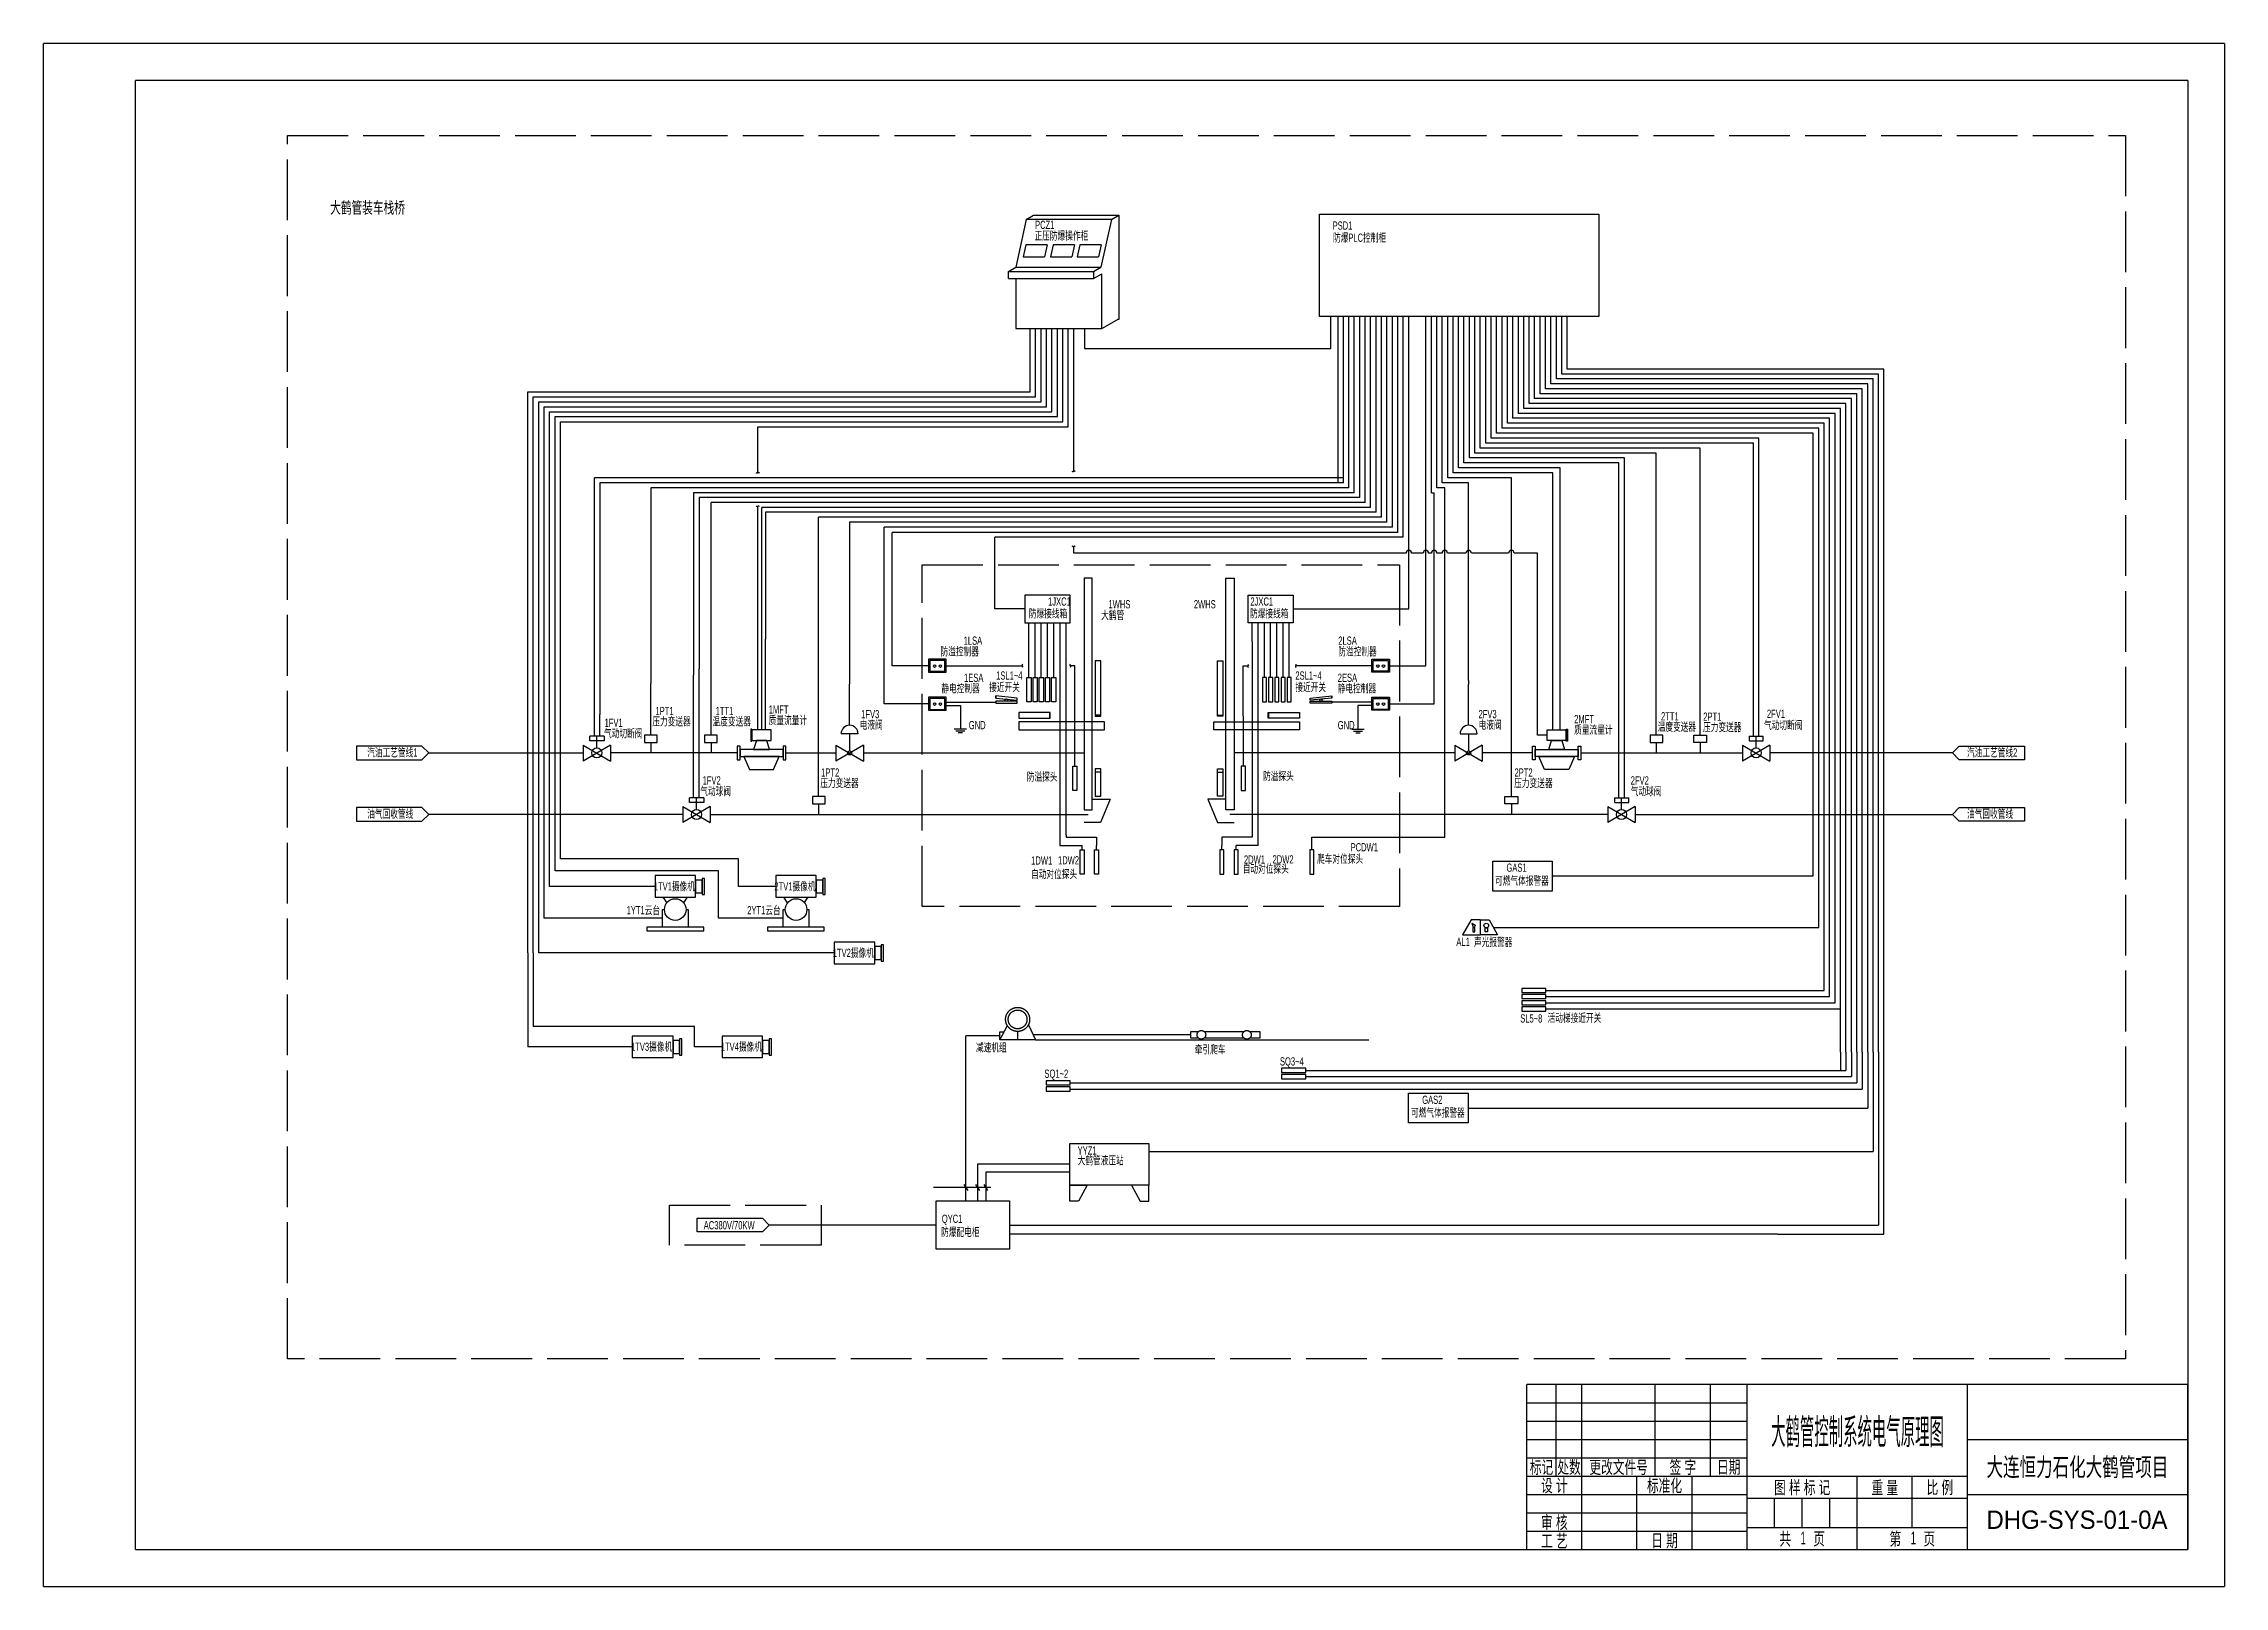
# Model space of a CAD drawing. Header units: millimetres. Extents: x -500 to 11380, y -200 to 8200.
import ezdxf
from ezdxf.enums import TextEntityAlignment as Align

# ---------------------------------------------------------------- set-up
doc = ezdxf.new("R2010")
doc.units = ezdxf.units.MM
doc.header["$LTSCALE"] = 200
doc.linetypes.add('CENTER', pattern=[50.8, 31.75, -6.35, 6.35, -6.35])
doc.linetypes.add('DASHED', pattern=[0.2067, 0.1654, -0.0413])
for name, color, linetype in [('1轮廓实线层', 7, 'Continuous'), ('2', 1, 'CENTER'), ('2细线层', 4, 'Continuous'), ('4虚线层', 6, 'DASHED'), ('6文字层', 3, 'Continuous'), ('图框层', 7, 'Continuous')]:
    doc.layers.add(name, color=color, linetype=linetype)
doc.styles.add('PC_TEXTSTYLE', font='SIMYOU.TTF', dxfattribs={"width": 0.8})

msp = doc.modelspace()

# ---------------------------------------------------------------- linework, layer by layer
for p, q in [((4853, 7243), (4893, 7266)), ((4893, 7266), (5357, 7266)), ((5317, 7243), (5357, 7266)), ((5357, 7266), (5357, 6698)), ((4853, 7243), (4796, 6983)), ((5317, 7243), (4853, 7243)), ((5317, 7243), (5260, 6983)), ((4851, 7105), (4836, 7040)), ((4836, 7040), (4952, 7040)), ((4967, 7105), (4851, 7105)), ((4967, 7105), (4952, 7040)), ((4999, 7105), (4985, 7040)), ((4985, 7040), (5101, 7040)), ((5115, 7105), (4999, 7105)), ((5115, 7105), (5101, 7040)), ((5145, 7105), (5131, 7040)), ((5131, 7040), (5247, 7040)), ((5261, 7105), (5145, 7105)), ((5261, 7105), (5247, 7040)), ((4756, 6959), (4796, 6983)), ((4756, 6959), (5220, 6959)), ((4756, 6921), (4756, 6959)), ((4756, 6921), (5220, 6921)), ((4796, 6983), (5260, 6983)), ((4796, 6921), (4796, 6649)), ((5220, 6959), (5260, 6983)), ((5220, 6959), (5220, 6921)), ((5220, 6921), (5265, 6947)), ((5265, 6649), (5265, 6947)), ((5265, 6649), (5357, 6702)), ((5357, 6698), (5350, 6698)), ((6513, 6540), (6513, 6715)), ((6552, 5809), (6552, 6715)), ((6581, 5809), (6581, 6715)), ((6611, 5782), (6611, 6715)), ((6640, 5755), (6640, 6715)), ((6670, 5729), (6670, 6715)), ((6700, 5702), (6700, 6715)), ((6729, 5675), (6729, 6715)), ((6759, 5648), (6759, 6715)), ((6789, 5621), (6789, 6715)), ((6818, 5594), (6818, 6715)), ((6848, 5567), (6848, 6715)), ((6877, 5539), (6877, 6715)), ((6907, 5512), (6907, 6715)), ((6937, 5485), (6937, 6715)), ((7030, 5729), (7030, 6715)), ((7060, 5755), (7060, 6715)), ((7089, 5782), (7089, 6715)), ((7119, 5809), (7119, 6715)), ((7149, 5836), (7149, 6715)), ((7178, 5863), (7178, 6715)), ((7208, 5890), (7208, 6715)), ((7237, 5917), (7237, 6715)), ((7267, 5944), (7267, 6715)), ((7297, 5970), (7297, 6715)), ((7326, 5998), (7326, 6715)), ((7356, 6025), (7356, 6715)), ((7386, 6052), (7386, 6715)), ((7415, 6079), (7415, 6715)), ((7445, 6106), (7445, 6715)), ((7474, 6133), (7474, 6715)), ((7504, 6160), (7504, 6715)), ((7534, 6186), (7534, 6715)), ((7563, 6214), (7563, 6715)), ((7593, 6240), (7593, 6715)), ((7622, 6267), (7622, 6715)), ((7652, 6294), (7652, 6715)), ((7682, 6321), (7682, 6715)), ((7711, 6348), (7711, 6715)), ((7741, 6375), (7741, 6715)), ((7771, 6401), (7771, 6715)), ((7800, 6428), (7800, 6715)), ((4796, 6649), (5265, 6649)), ((4875, 6304), (4875, 6649)), ((4904, 6277), (4904, 6649)), ((4934, 6250), (4934, 6649)), ((4963, 6223), (4963, 6649)), ((4993, 6196), (4993, 6649)), ((5023, 6169), (5023, 6649)), ((5052, 6141), (5052, 6649)), ((5082, 6114), (5082, 6649)), ((5112, 5871), (5112, 6649)), ((5171, 6649), (5171, 6540)), ((5171, 6540), (6513, 6540)), ((9525, 6428), (7800, 6428)), ((9525, 1717), (9525, 6428)), ((2137, 6141), (2137, 6304)), ((2137, 6304), (2315, 6304)), ((2315, 6304), (4875, 6304)), ((9407, 6321), (7682, 6321)), ((9437, 6348), (7711, 6348)), ((9466, 6375), (7741, 6375)), ((9496, 6401), (7771, 6401)), ((9407, 2709), (9407, 6321)), ((9437, 2709), (9437, 6348)), ((9466, 2709), (9466, 6375)), ((9496, 2709), (9496, 6401)), ((2167, 6141), (2167, 6277)), ((2167, 6277), (2315, 6277)), ((2197, 6141), (2197, 6250)), ((2197, 6250), (2315, 6250)), ((2226, 6141), (2226, 6223)), ((2226, 6223), (2315, 6223)), ((2256, 6141), (2256, 6196)), ((2256, 6196), (2315, 6196)), ((2315, 6277), (4904, 6277)), ((2315, 6250), (4934, 6250)), ((2315, 6223), (4963, 6223)), ((2315, 6196), (4993, 6196)), ((9259, 6186), (7534, 6186)), ((9288, 6214), (7563, 6214)), ((9318, 6240), (7593, 6240)), ((9348, 6267), (7622, 6267)), ((9377, 6294), (7652, 6294)), ((9259, 2977), (9259, 6186)), ((9288, 2709), (9288, 6214)), ((9318, 2709), (9318, 6240)), ((9348, 2709), (9348, 6267)), ((9377, 2709), (9377, 6294)), ((2137, 3249), (2137, 6141)), ((2167, 3249), (2167, 6141)), ((2197, 3249), (2197, 6141)), ((2226, 3438), (2226, 6141)), ((2256, 3611), (2256, 6141)), ((2286, 6141), (2286, 6169)), ((2286, 6169), (2315, 6169)), ((2286, 3696), (2286, 6141)), ((2315, 6169), (5023, 6169)), ((2315, 6141), (5052, 6141)), ((2315, 3762), (2315, 6141)), ((3391, 6114), (5082, 6114)), ((3391, 5863), (3391, 6114)), ((9140, 6079), (7415, 6079)), ((9170, 6106), (7445, 6106)), ((9200, 6133), (7474, 6133)), ((9229, 6160), (7504, 6160)), ((9140, 3668), (9140, 6079)), ((9170, 3388), (9170, 6106)), ((9200, 3045), (9200, 6133)), ((9229, 3011), (9229, 6160)), ((8112, 5944), (7267, 5944)), ((8285, 5970), (7297, 5970)), ((8524, 5998), (7326, 5998)), ((8814, 6025), (7356, 6025)), ((8843, 6052), (7386, 6052)), ((8112, 4597), (8112, 5944)), ((8285, 4435), (8285, 5970)), ((8524, 4435), (8524, 5998)), ((8814, 4570), (8814, 6025)), ((8843, 4515), (8843, 6052)), ((2501, 4515), (2501, 5836)), ((6581, 5836), (2501, 5836)), ((7496, 5836), (7149, 5836)), ((7721, 5863), (7178, 5863)), ((7761, 5890), (7208, 5890)), ((8082, 5917), (7237, 5917)), ((7496, 4705), (7496, 5836)), ((7721, 4678), (7721, 5863)), ((7761, 4651), (7761, 5890)), ((8082, 4624), (8082, 5917)), ((2530, 5809), (2530, 4548)), ((2945, 5809), (2530, 5809)), ((2808, 5782), (2808, 4716)), ((2915, 5782), (2808, 5782)), ((6611, 5782), (2915, 5782)), ((6581, 5809), (2945, 5809)), ((3041, 5755), (3041, 4761)), ((6640, 5755), (3041, 5755)), ((3071, 5729), (3071, 4795)), ((6670, 5729), (3071, 5729)), ((7030, 4812), (7030, 5729)), ((7060, 5755), (7075, 5755)), ((7075, 4786), (7075, 5755)), ((7133, 5782), (7089, 5782)), ((7263, 5809), (7119, 5809)), ((7133, 4759), (7133, 5782)), ((7263, 4732), (7263, 5809)), ((6700, 5702), (3136, 5702)), ((3136, 4435), (3136, 5702)), ((3391, 4464), (3391, 5680)), ((3412, 4464), (3412, 5675)), ((6729, 5675), (3412, 5675)), ((3433, 5648), (3433, 4958)), ((6759, 5648), (3433, 5648)), ((3722, 4382), (3722, 5621)), ((6789, 5621), (3722, 5621)), ((3891, 5594), (3891, 4713)), ((6818, 5594), (3891, 5594)), ((4079, 4851), (4079, 5567)), ((6848, 5567), (4079, 5567)), ((4123, 4914), (4123, 5539)), ((6877, 5539), (4123, 5539)), ((6907, 5512), (4682, 5512)), ((4682, 5122), (4682, 5512)), ((6937, 5122), (6937, 5485)), ((5112, 5426), (5112, 5462)), ((6922, 5426), (5112, 5426)), ((7015, 5426), (6952, 5426)), ((7060, 5426), (7045, 5426)), ((7118, 5426), (7090, 5426)), ((7248, 5426), (7148, 5426)), ((7481, 5426), (7278, 5426)), ((7544, 5426), (7511, 5426)), ((7638, 5426), (7544, 5426)), ((7638, 4435), (7638, 5426)), ((4846, 5122), (4682, 5122)), ((6307, 5122), (6937, 5122)), ((4868, 4749), (4868, 5047)), ((4902, 4749), (4902, 5047)), ((4935, 4749), (4935, 5047)), ((4969, 4749), (4969, 5047)), ((5003, 4749), (5003, 5047)), ((5036, 5047), (5036, 3834)), ((5070, 3891), (5070, 5047)), ((6083, 4944), (6083, 5047)), ((6117, 3834), (6117, 5047)), ((6151, 4749), (6151, 5047)), ((6184, 4749), (6184, 5047)), ((6218, 4749), (6218, 5047)), ((6252, 4749), (6252, 5047)), ((6286, 4749), (6286, 5047)), ((3433, 4464), (3433, 4958)), ((4123, 4812), (4123, 4914)), ((6083, 4944), (6083, 3880)), ((3041, 4094), (3041, 4761)), ((3071, 4094), (3071, 4795)), ((4079, 4605), (4079, 4851)), ((4321, 4812), (4123, 4812)), ((4417, 4812), (4832, 4812)), ((5118, 4812), (5092, 4812)), ((5118, 4266), (5118, 4812)), ((6035, 4812), (6061, 4812)), ((6036, 4266), (6035, 4812)), ((6736, 4812), (6322, 4812)), ((6832, 4812), (7030, 4812)), ((7075, 4605), (7075, 4786)), ((7133, 3880), (7133, 4759)), ((2808, 4435), (2808, 4716)), ((3891, 4488), (3891, 4713)), ((4687, 4637), (4687, 4649)), ((6517, 4637), (6517, 4649)), ((7263, 4732), (7263, 4713)), ((7263, 4488), (7263, 4713)), ((7496, 4382), (7496, 4705)), ((7721, 4464), (7721, 4678)), ((7761, 4464), (7761, 4651)), ((2501, 4429), (2501, 4515)), ((2530, 4429), (2530, 4548)), ((4321, 4605), (4079, 4605)), ((4417, 4614), (4687, 4614)), ((4417, 4596), (4494, 4596)), ((4494, 4596), (4494, 4467)), ((6736, 4614), (6517, 4614)), ((6736, 4596), (6660, 4596)), ((6660, 4596), (6660, 4467)), ((6832, 4605), (7075, 4605)), ((8082, 4094), (8082, 4624)), ((8112, 4094), (8112, 4597)), ((8814, 4548), (8814, 4570)), ((8814, 4429), (8814, 4548)), ((8843, 4515), (8843, 4516)), ((8843, 4429), (8843, 4515)), ((2553, 4429), (2476, 4429)), ((2514, 4365), (2514, 4429)), ((3937, 4442), (3845, 4442)), ((3891, 4442), (3891, 4349)), ((4527, 4467), (4460, 4467)), ((4518, 4457), (4470, 4457)), ((4506, 4448), (4482, 4448)), ((6626, 4467), (6693, 4467)), ((6635, 4457), (6684, 4457)), ((6648, 4448), (6672, 4448)), ((7216, 4442), (7309, 4442)), ((7263, 4442), (7263, 4349)), ((7691, 4435), (7638, 4435)), ((8791, 4429), (8868, 4429)), ((8829, 4365), (8829, 4429)), ((1598, 4338), (1561, 4374)), ((1598, 4338), (1561, 4301)), ((2589, 4381), (2440, 4294)), ((2440, 4381), (2589, 4294)), ((2440, 4381), (2440, 4294)), ((2589, 4381), (2589, 4294)), ((2808, 4395), (2808, 4338)), ((3136, 4395), (3136, 4338)), ((3722, 4100), (3722, 4382)), ((3966, 4381), (3816, 4294)), ((3816, 4381), (3966, 4294)), ((3816, 4381), (3816, 4294)), ((3966, 4381), (3966, 4294)), ((7188, 4381), (7337, 4294)), ((7337, 4381), (7188, 4294)), ((7188, 4381), (7188, 4294)), ((7337, 4381), (7337, 4294)), ((7496, 4100), (7496, 4382)), ((8285, 4395), (8285, 4338)), ((8524, 4395), (8524, 4338)), ((8755, 4381), (8904, 4294)), ((8904, 4381), (8755, 4294)), ((8755, 4381), (8755, 4294)), ((8904, 4381), (8904, 4294)), ((9898, 4338), (9935, 4374)), ((9898, 4338), (9935, 4301)), ((1598, 4003), (1561, 4040)), ((3132, 4046), (2983, 3960)), ((2983, 4046), (3132, 3960)), ((2983, 4046), (2983, 3960)), ((3096, 4094), (3019, 4094)), ((3057, 4031), (3057, 4094)), ((3132, 4046), (3132, 3960)), ((3722, 4060), (3722, 4003)), ((7496, 4060), (7496, 4003)), ((8022, 4046), (8171, 3960)), ((8171, 4046), (8022, 3960)), ((8022, 4046), (8022, 3960)), ((8058, 4094), (8135, 4094)), ((8096, 4031), (8096, 4094)), ((8171, 4046), (8171, 3960)), ((9898, 4003), (9935, 4040)), ((1598, 4003), (1561, 3967)), ((9898, 4003), (9935, 3967)), ((5036, 3834), (5157, 3834)), ((5070, 3891), (5070, 3880)), ((5070, 3880), (5114, 3880)), ((5114, 3880), (5235, 3880)), ((5157, 3811), (5157, 3834)), ((5235, 3880), (5235, 3834)), ((5235, 3811), (5235, 3834)), ((6039, 3880), (5919, 3880)), ((5919, 3880), (5919, 3834)), ((5919, 3811), (5919, 3834)), ((5996, 3811), (5996, 3834)), ((6117, 3834), (5996, 3834)), ((6083, 3880), (6039, 3880)), ((6083, 3891), (6083, 3880)), ((6408, 3811), (6408, 3880)), ((6408, 3880), (7133, 3880)), ((3176, 3696), (2286, 3696)), ((3286, 3762), (2315, 3762)), ((3176, 3611), (3176, 3696)), ((3286, 3611), (3286, 3762)), ((2831, 3611), (2256, 3611)), ((3176, 3438), (3176, 3611)), ((3488, 3611), (3286, 3611)), ((7718, 3668), (9140, 3668)), ((2896, 3522), (2875, 3552)), ((2987, 3522), (3008, 3552)), ((3553, 3522), (3532, 3552)), ((3644, 3522), (3665, 3552)), ((2871, 3438), (2226, 3438)), ((3286, 3438), (3176, 3438)), ((3528, 3438), (3286, 3438)), ((7276, 3429), (7229, 3348)), ((7229, 3348), (7325, 3348)), ((7325, 3429), (7276, 3429)), ((7289, 3385), (7282, 3411)), ((7282, 3411), (7298, 3400)), ((7298, 3400), (7294, 3385)), ((7325, 3429), (7374, 3429)), ((7325, 3429), (7325, 3348)), ((7421, 3348), (7325, 3348)), ((7374, 3429), (7421, 3348)), ((7398, 3388), (9170, 3388)), ((2137, 3249), (2137, 2738)), ((2167, 3249), (2167, 2848)), ((3806, 3249), (2197, 3249)), ((7684, 3045), (9200, 3045)), ((7684, 3011), (9229, 3011)), ((7684, 2977), (9259, 2977)), ((7684, 2944), (9288, 2944)), ((2707, 2738), (2137, 2738)), ((3045, 2848), (2167, 2848)), ((3045, 2738), (3045, 2848)), ((3196, 2738), (3045, 2738)), ((4709, 2798), (4523, 2798)), ((4523, 2408), (4523, 2798)), ((9288, 2709), (9288, 2609)), ((9318, 2709), (9318, 2609)), ((9348, 2709), (9348, 2576)), ((9377, 2709), (9377, 2542)), ((9407, 2709), (9407, 2508)), ((9437, 2709), (9437, 2404)), ((9466, 2709), (9466, 2168)), ((9496, 2709), (9496, 1767)), ((5093, 2542), (5300, 2542)), ((5093, 2508), (5300, 2508)), ((5300, 2542), (6582, 2542)), ((5300, 2508), (6582, 2508)), ((6376, 2609), (6582, 2609)), ((6376, 2576), (6582, 2576)), ((6582, 2609), (9318, 2609)), ((6582, 2576), (9348, 2576)), ((6582, 2542), (9377, 2542)), ((6582, 2508), (9407, 2508)), ((4523, 1899), (4523, 2408)), ((7260, 2404), (7548, 2404)), ((7548, 2404), (9437, 2404)), ((5521, 2168), (8946, 2168)), ((8946, 2168), (9466, 2168)), ((5090, 2098), (4588, 2098)), ((4588, 2098), (4588, 1899)), ((5090, 2055), (4632, 2055)), ((4632, 2055), (4632, 1899)), ((4660, 1972), (4347, 1972)), ((4513, 1988), (4534, 1956)), ((4577, 1988), (4598, 1956)), ((4622, 1988), (4642, 1956)), ((3453, 1767), (3417, 1804)), ((3453, 1767), (3417, 1731)), ((4362, 1767), (3453, 1767)), ((4762, 1767), (8946, 1767)), ((8946, 1717), (4762, 1717)), ((8946, 1767), (9496, 1767)), ((8946, 1717), (9525, 1717))]:
    msp.add_line(p, q)
at = {"color": 4}
for p, q in [((1598, 4338), (2440, 4338)), ((3279, 4338), (2589, 4338)), ((3543, 4338), (3816, 4338)), ((3966, 4338), (5169, 4338)), ((7188, 4338), (5985, 4338)), ((7610, 4338), (7337, 4338)), ((7875, 4338), (8755, 4338)), ((9898, 4338), (8904, 4338)), ((2983, 4003), (1598, 4003)), ((3132, 4003), (4565, 4003)), ((4565, 4003), (5191, 4003)), ((6588, 4003), (5962, 4003)), ((8022, 4003), (6588, 4003)), ((8171, 4003), (9898, 4003))]:
    msp.add_line(p, q, dxfattribs=at)
for points in [[(6451, 7272), (7972, 7272), (7972, 6715), (6451, 6715)], [(5092, 5197), (4846, 5197), (4846, 5047), (5092, 5047)], [(6062, 5197), (6307, 5197), (6307, 5047), (6062, 5047)], [(4417, 4848), (4321, 4848), (4321, 4777), (4417, 4777)], [(4410, 4842), (4328, 4842), (4328, 4783), (4410, 4783)], [(6736, 4848), (6832, 4848), (6832, 4777), (6736, 4777)], [(6743, 4842), (6825, 4842), (6825, 4783), (6743, 4783)], [(4417, 4641), (4321, 4641), (4321, 4570), (4417, 4570)], [(4410, 4635), (4328, 4635), (4328, 4575), (4410, 4575)], [(4687, 4637), (4803, 4626), (4803, 4637), (4687, 4649)], [(4879, 4617), (4857, 4617), (4857, 4749), (4879, 4749)], [(4913, 4617), (4890, 4617), (4890, 4749), (4913, 4749)], [(4947, 4617), (4924, 4617), (4924, 4749), (4947, 4749)], [(4980, 4617), (4958, 4617), (4958, 4749), (4980, 4749)], [(5014, 4617), (4991, 4617), (4991, 4749), (5014, 4749)], [(6140, 4617), (6162, 4617), (6162, 4749), (6140, 4749)], [(6173, 4617), (6196, 4617), (6196, 4749), (6173, 4749)], [(6207, 4617), (6229, 4617), (6229, 4749), (6207, 4749)], [(6241, 4617), (6263, 4617), (6263, 4749), (6241, 4749)], [(6274, 4617), (6297, 4617), (6297, 4749), (6274, 4749)], [(6517, 4637), (6400, 4626), (6400, 4637), (6517, 4649)], [(6736, 4641), (6832, 4641), (6832, 4570), (6736, 4570)], [(6743, 4635), (6825, 4635), (6825, 4575), (6743, 4575)], [(4687, 4609), (4803, 4609), (4803, 4620), (4687, 4620)], [(6517, 4609), (6400, 4609), (6400, 4620), (6517, 4620)], [(2842, 4435), (2773, 4435), (2773, 4395), (2842, 4395)], [(3170, 4435), (3101, 4435), (3101, 4395), (3170, 4395)], [(3352, 4402), (3359, 4402), (3359, 4467), (3352, 4467)], [(3359, 4406), (3463, 4406), (3463, 4464), (3359, 4464)], [(3367, 4357), (3455, 4357), (3439, 4406), (3383, 4406)], [(7794, 4406), (7691, 4406), (7691, 4464), (7794, 4464)], [(7786, 4357), (7699, 4357), (7714, 4406), (7771, 4406)], [(7801, 4402), (7794, 4402), (7794, 4467), (7801, 4467)], [(8320, 4435), (8251, 4435), (8251, 4395), (8320, 4395)], [(8490, 4435), (8559, 4435), (8559, 4395), (8490, 4395)], [(3294, 4375), (3279, 4375), (3279, 4300), (3294, 4300)], [(3528, 4357), (3294, 4357), (3294, 4319), (3528, 4319)], [(3507, 4319), (3314, 4319), (3346, 4248), (3476, 4248)], [(3543, 4375), (3528, 4375), (3528, 4300), (3543, 4300)], [(7610, 4375), (7626, 4375), (7626, 4300), (7610, 4300)], [(7626, 4357), (7859, 4357), (7859, 4319), (7626, 4319)], [(7646, 4319), (7839, 4319), (7808, 4248), (7677, 4248)], [(7859, 4375), (7875, 4375), (7875, 4300), (7859, 4300)], [(5129, 4133), (5107, 4133), (5107, 4266), (5129, 4266)], [(6024, 4133), (6047, 4133), (6047, 4266), (6024, 4266)], [(3757, 4100), (3688, 4100), (3688, 4060), (3757, 4060)], [(7461, 4100), (7531, 4100), (7531, 4060), (7461, 4060)], [(5169, 3678), (5146, 3678), (5146, 3811), (5169, 3811)], [(5246, 3678), (5224, 3678), (5224, 3811), (5246, 3811)], [(5907, 3678), (5930, 3678), (5930, 3811), (5907, 3811)], [(5985, 3678), (6007, 3678), (6007, 3811), (5985, 3811)], [(6397, 3678), (6419, 3678), (6419, 3811), (6397, 3811)], [(7395, 3749), (7718, 3749), (7718, 3586), (7395, 3586)], [(3052, 3670), (2831, 3670), (2831, 3552), (3052, 3552)], [(3087, 3646), (3052, 3646), (3052, 3576), (3087, 3576)], [(3087, 3567), (3100, 3567), (3100, 3655), (3087, 3655)], [(3709, 3670), (3488, 3670), (3488, 3552), (3709, 3552)], [(3744, 3646), (3709, 3646), (3709, 3576), (3744, 3576)], [(3744, 3567), (3757, 3567), (3757, 3655), (3744, 3655)], [(3096, 3390), (2787, 3390), (2787, 3369), (3096, 3369)], [(3753, 3390), (3444, 3390), (3444, 3369), (3753, 3369)], [(7297, 3385), (7285, 3385), (7285, 3364), (7297, 3364)], [(7353, 3385), (7365, 3385), (7365, 3364), (7353, 3364)], [(4028, 3307), (3806, 3307), (3806, 3190), (4028, 3190)], [(4062, 3284), (4028, 3284), (4028, 3213), (4062, 3213)], [(4062, 3204), (4076, 3204), (4076, 3293), (4062, 3293)], [(7552, 3056), (7552, 3033), (7684, 3033), (7684, 3056)], [(7552, 3022), (7552, 3000), (7684, 3000), (7684, 3022)], [(7552, 2989), (7552, 2966), (7684, 2966), (7684, 2989)], [(7552, 2955), (7552, 2932), (7684, 2932), (7684, 2955)], [(2929, 2796), (2707, 2796), (2707, 2679), (2929, 2679)], [(2964, 2773), (2929, 2773), (2929, 2702), (2964, 2702)], [(2964, 2693), (2977, 2693), (2977, 2782), (2964, 2782)], [(3417, 2796), (3196, 2796), (3196, 2679), (3417, 2679)], [(3452, 2773), (3417, 2773), (3417, 2702), (3452, 2702)], [(3452, 2693), (3465, 2693), (3465, 2782), (3452, 2782)], [(6243, 2621), (6243, 2598), (6376, 2598), (6376, 2621)], [(4961, 2553), (4961, 2531), (5093, 2531), (5093, 2553)], [(4961, 2519), (4961, 2497), (5093, 2497), (5093, 2519)], [(6243, 2587), (6243, 2564), (6376, 2564), (6376, 2587)], [(6936, 2485), (7260, 2485), (7260, 2323), (6936, 2323)], [(5090, 2211), (5521, 2211), (5521, 1985), (5090, 1985)], [(5090, 1985), (5184, 1985), (5137, 1897), (5090, 1897)], [(5521, 1985), (5426, 1985), (5473, 1897), (5521, 1897)], [(4362, 1899), (4762, 1899), (4762, 1636), (4362, 1636)]]:
    msp.add_lwpolyline(points, close=True)
for points in [[(2553, 4429), (2553, 4403), (2476, 4403), (2476, 4429)], [(8791, 4429), (8791, 4403), (8868, 4403), (8868, 4429)], [(1561, 4374), (1205, 4374), (1205, 4301), (1561, 4301)], [(9935, 4374), (10291, 4374), (10291, 4301), (9935, 4301)], [(1561, 4040), (1205, 4040), (1205, 3967), (1561, 3967)], [(3096, 4094), (3096, 4068), (3019, 4068), (3019, 4094)], [(8058, 4094), (8058, 4068), (8135, 4068), (8135, 4094)], [(9935, 4040), (10291, 4040), (10291, 3967), (9935, 3967)], [(3000, 3485), (3012, 3485), (3012, 3390), (2871, 3390), (2871, 3485), (2883, 3485)], [(3657, 3485), (3669, 3485), (3669, 3390), (3528, 3390), (3528, 3485), (3540, 3485)], [(3417, 1731), (3060, 1731), (3060, 1804), (3417, 1804)]]:
    msp.add_lwpolyline(points)
for centre, radius in [((4354, 4811), 7.1), ((4385, 4811), 7.1), ((6768, 4811), 7.1), ((6799, 4811), 7.1), ((4354, 4604), 7.1), ((4385, 4604), 7.1), ((4745, 4626), 6.41), ((6459, 4626), 6.41), ((6768, 4604), 7.1), ((6799, 4604), 7.1), ((2514, 4338), 27.4), ((3891, 4338), 11.2), ((7263, 4338), 11.2), ((8829, 4338), 27.4), ((3057, 4003), 27.4), ((8096, 4003), 27.4), ((2941, 3485), 58.9), ((3599, 3485), 58.9), ((7359, 3398), 13)]:
    msp.add_circle(centre, radius)
for centre, radius, start in [((6937, 5426), 15, 360), ((7030, 5426), 15, 360), ((7075, 5426), 15, 360), ((7133, 5426), 15, 360), ((7263, 5426), 15, 360), ((7496, 5426), 15, 360), ((3891, 4442), 46.3, 0), ((7263, 4442), 46.3, 0)]:
    msp.add_arc(centre, radius, start, 180)
for points in [[(3399, 5862), (3395, 5865), (3389, 5862), (3382, 5863)], [(5120, 5870), (5115, 5873), (5109, 5869), (5103, 5871)], [(3399, 5679), (3395, 5682), (3389, 5679), (3382, 5680)], [(5120, 5462), (5115, 5464), (5109, 5461), (5103, 5463)], [(4833, 4821), (4830, 4816), (4833, 4810), (4831, 4803)], [(5093, 4821), (5090, 4816), (5094, 4810), (5092, 4803)], [(6060, 4821), (6063, 4816), (6060, 4810), (6062, 4803)], [(6321, 4821), (6323, 4816), (6320, 4810), (6322, 4803)]]:
    msp.add_spline(points, degree=3)
at = {"layer": '1轮廓实线层'}
for p, q in [((11180, 900), (7580, 900)), ((7580, 0), (7580, 900)), ((7580, 0), (11180, 0))]:
    msp.add_line(p, q, dxfattribs=at)
at = {"layer": '2'}
for p, q in [((4980, 4558), (4980, 4528)), ((5260, 4543), (5229, 4543)), ((5894, 4543), (5924, 4543)), ((6173, 4558), (6173, 4528)), ((5260, 4234), (5229, 4234)), ((5894, 4234), (5924, 4234)), ((5213, 4086), (5311, 4086)), ((5311, 4086), (5258, 3959)), ((5940, 4086), (5843, 4086)), ((5843, 4086), (5895, 3959)), ((5258, 3959), (5169, 3959)), ((5895, 3959), (5985, 3959)), ((4709, 2775), (4709, 2820)), ((4709, 2820), (4732, 2820)), ((4806, 2821), (4806, 2775)), ((5750, 2803), (4890, 2803)), ((4903, 2775), (6719, 2775))]:
    msp.add_line(p, q, dxfattribs=at)
for points in [[(5213, 5290), (5169, 5290), (5169, 4029), (5213, 4029)], [(5940, 5290), (5985, 5290), (5985, 4029), (5940, 4029)], [(5260, 4539), (5260, 4840), (5229, 4840), (5229, 4539)], [(5894, 4539), (5894, 4840), (5924, 4840), (5924, 4539)], [(4984, 4558), (4813, 4558), (4813, 4528), (4984, 4528)], [(6170, 4558), (6341, 4558), (6341, 4528), (6170, 4528)], [(5280, 4507), (4813, 4507), (4813, 4463), (5280, 4463)], [(5874, 4507), (6341, 4507), (6341, 4463), (5874, 4463)], [(5260, 4102), (5260, 4252), (5229, 4252), (5229, 4102)], [(5894, 4102), (5894, 4252), (5924, 4252), (5924, 4102)]]:
    msp.add_lwpolyline(points, close=True, dxfattribs=at)
for points in [[(4865, 2858), (4903, 2775), (4709, 2775), (4750, 2854)], [(5793, 2785), (5750, 2785), (5750, 2822), (5793, 2822)], [(5822, 2822), (6041, 2822)], [(6041, 2785), (5822, 2785)], [(6069, 2822), (6126, 2822), (6126, 2785), (6069, 2785)]]:
    msp.add_lwpolyline(points, dxfattribs=at)
for centre, radius in [((4806, 2887), 65.5), ((4806, 2887), 51.1), ((5807, 2803), 23.6), ((6055, 2803), 23.6)]:
    msp.add_circle(centre, radius, dxfattribs=at)
at = {"layer": '2细线层'}
for p, q in [((-500, -200), (-500, 8200)), ((11380, 8200), (-500, 8200)), ((11380, 8200), (11380, -200)), ((7740, 400), (7740, 900)), ((7880, 400), (7880, 900)), ((8280, 400), (8280, 900)), ((8580, 400), (8580, 900)), ((8780, 0), (8780, 900)), ((9980, 0), (9980, 900)), ((7580, 800), (8780, 800)), ((7580, 700), (8780, 700)), ((7580, 600), (8780, 600)), ((9980, 600), (11180, 600)), ((7580, 500), (8780, 500)), ((7580, 400), (9980, 400)), ((7880, 0), (7880, 400)), ((8180, 0), (8180, 400)), ((8480, 0), (8480, 400)), ((9380, 0), (9380, 400)), ((9680, 120), (9680, 400)), ((7580, 300), (8780, 300)), ((8780, 280), (9980, 280)), ((8930, 120), (8930, 280)), ((9080, 120), (9080, 280)), ((9230, 120), (9230, 280)), ((9980, 300), (11180, 300)), ((7580, 200), (8780, 200)), ((8780, 120), (9980, 120)), ((7580, 100), (8780, 100)), ((-500, -200), (11380, -200))]:
    msp.add_line(p, q, dxfattribs=at)
at = {"layer": '4虚线层', "ltscale": 10}
for points in [[(828, 7700), (10842, 7700), (10842, 1038), (828, 1038)], [(4286, 5363), (6887, 5363), (6887, 3502), (4286, 3502)], [(2909, 1658), (2909, 1876), (3735, 1876), (3735, 1658)]]:
    msp.add_lwpolyline(points, close=True, dxfattribs=at)
at = {"layer": '图框层'}
for p, q in [((0, 0), (0, 8000)), ((11180, 8000), (0, 8000)), ((11180, 8000), (11180, 0)), ((11180, 0), (11180, 900)), ((0, 0), (11180, 0))]:
    msp.add_line(p, q, dxfattribs=at)

# ---------------------------------------------------------------- texts
at = {"layer": '6文字层', "style": 'PC_TEXTSTYLE', "width": 0.667}
for s, height, p in [('大鹤管装车栈桥', 64, (1061, 7275)), ('正压防爆操作柜', 44.8, (4898, 7132)), ('PCZ1', 44.8, (4901, 7191)), ('PSD1', 44.8, (6522, 7187)), ('防爆PLC控制柜', 44.8, (6524, 7121)), ('防爆接线箱', 44.8, (4867, 5075)), ('1JXC1', 44.8, (4972, 5140)), ('大鹤管', 44.8, (5261, 5066)), ('1WHS', 44.8, (5301, 5125)), ('2WHS', 44.8, (5766, 5125)), ('2JXC1', 44.8, (6074, 5140)), ('防爆接线箱', 44.8, (6072, 5075)), ('防溢控制器', 44.8, (4386, 4868)), ('1LSA', 44.8, (4512, 4927)), ('2LSA', 44.8, (6553, 4927)), ('防溢控制器', 44.8, (6553, 4868)), ('1ESA', 44.8, (4514, 4725)), ('1SL1~4', 44.8, (4689, 4737)), ('2SL1~4', 44.8, (6319, 4737)), ('2ESA', 44.8, (6550, 4725)), ('静电控制器', 44.8, (4390, 4667)), ('接近开关', 44.8, (4651, 4674)), ('接近开关', 44.8, (6319, 4674)), ('静电控制器', 44.8, (6550, 4667)), ('1FV1', 44.8, (2556, 4480)), ('压力变送器', 44.8, (2816, 4487)), ('1PT1', 44.8, (2833, 4544)), ('温度变送器', 44.8, (3144, 4487)), ('1TT1', 44.8, (3161, 4544)), ('质量流量计', 44.8, (3450, 4494)), ('1MFT', 44.8, (3450, 4552)), ('电液阀', 44.8, (3946, 4469)), ('1FV3', 44.8, (3954, 4527)), ('2FV3', 44.8, (7317, 4527)), ('电液阀', 44.8, (7317, 4469)), ('2MFT', 44.8, (7838, 4500)), ('2TT1', 44.8, (8311, 4515)), ('2PT1', 44.8, (8541, 4513)), ('气动切断阀', 44.8, (8872, 4467)), ('2FV1', 44.8, (8888, 4529)), ('气动切断阀', 44.8, (2553, 4422)), ('GND', 44.8, (4540, 4467)), ('GND', 44.8, (6550, 4467)), ('质量流量计', 44.8, (7838, 4442)), ('温度变送器', 44.8, (8293, 4458)), ('压力变送器', 44.8, (8540, 4456)), ('汽油工艺管线1', 44.8, (1263, 4318)), ('汽油工艺管线2', 44.8, (9978, 4318)), ('气动球阀', 44.8, (3077, 4107)), ('1FV2', 44.8, (3090, 4166)), ('压力变送器', 44.8, (3731, 4152)), ('1PT2', 44.8, (3736, 4209)), ('防溢探头', 44.8, (4856, 4186)), ('防溢探头', 44.8, (6143, 4190)), ('压力变送器', 44.8, (7511, 4152)), ('2PT2', 44.8, (7513, 4209)), ('气动球阀', 44.8, (8146, 4107)), ('2FV2', 44.8, (8146, 4166)), ('油气回收管线', 44.8, (1263, 3984)), ('油气回收管线', 44.8, (9978, 3984)), ('PCDW1', 44.8, (6620, 3802)), ('1DW1', 44.8, (4880, 3730)), ('自动对位探头', 44.8, (4879, 3656)), ('1DW2', 44.8, (5026, 3731)), ('自动对位探头', 44.8, (6032, 3685)), ('2DW1', 44.8, (6039, 3735)), ('2DW2', 44.8, (6195, 3736)), ('爬车对位探头', 44.8, (6437, 3739)), ('GAS1', 44.8, (7469, 3691)), ('1TV1摄像机', 44.8, (2824, 3589)), ('2TV1摄像机', 44.8, (3481, 3589)), ('可燃气体报警器', 44.8, (7407, 3620)), ('1YT1云台', 44.8, (2676, 3459)), ('2YT1云台', 44.8, (3333, 3459)), ('AL1', 44.8, (7196, 3287)), ('声光报警器', 44.8, (7292, 3286)), ('1TV2摄像机', 44.8, (3799, 3227)), ('SL5~8', 44.8, (7544, 2870)), ('活动梯接近开关', 44.8, (7693, 2873)), ('1TV3摄像机', 44.8, (2700, 2716)), ('1TV4摄像机', 44.8, (3189, 2716)), ('减速机组', 44.8, (4579, 2712)), ('牵引爬车', 44.8, (5771, 2701)), ('SQ1~2', 44.8, (4952, 2569)), ('SQ3~4', 44.8, (6235, 2636)), ('可燃气体报警器', 44.8, (6949, 2357)), ('GAS2', 44.8, (7010, 2427)), ('YYZ1', 44.8, (5133, 2151)), ('大鹤管液压站', 44.8, (5133, 2097)), ('AC380V/70KW', 44.8, (3096, 1744)), ('QYC1', 44.8, (4393, 1779)), ('防爆配电柜', 44.8, (4389, 1707))]:
    msp.add_text(s, height=height, dxfattribs=at).set_placement(p)
for s, p in [('标记', (7660, 450)), ('处数', (7810, 450)), (' 更改文件号 ', (8080, 450)), (' 签 字 ', (8430, 450)), (' 日期 ', (8680, 450)), (' 设 计 ', (7730, 350)), (' 标准化 ', (8330, 350)), (' 图 样 标 记 ', (9080, 340)), (' 重 量 ', (9530, 340)), (' 比 例 ', (9830, 340)), (' 审 核 ', (7730, 150)), (' 工 艺 ', (7730, 50)), (' 日 期 ', (8330, 50)), ('共       页', (9080, 60)), ('第       页', (9680, 60))]:
    msp.add_text(s, height=70, dxfattribs=at).set_placement(p, align=Align.MIDDLE)
at = {"layer": '6文字层', "style": 'PC_TEXTSTYLE', "flags": 8}
for tag, height, width, p, p2 in [('大鹤管控制系统电气原理图', 140, 0.39376, (8911, 573), (9852, 573)), ('大连恒力石化大鹤管项目', 100, 0.63303, (10084, 400), (11075, 400)), ('DHG-SYS-01-0A', 100, 1.065925, (10084, 113), (11070, 113)), ('1', 70, 0.569118, (9071, 28), (9100, 28)), ('1', 70, 0.569118, (9671, 28), (9700, 28))]:
    msp.add_attdef(tag, text='', height=height, dxfattribs=dict(at, width=width)).set_placement(p, p2, align=Align.FIT)

doc.saveas('drawing.dxf')
